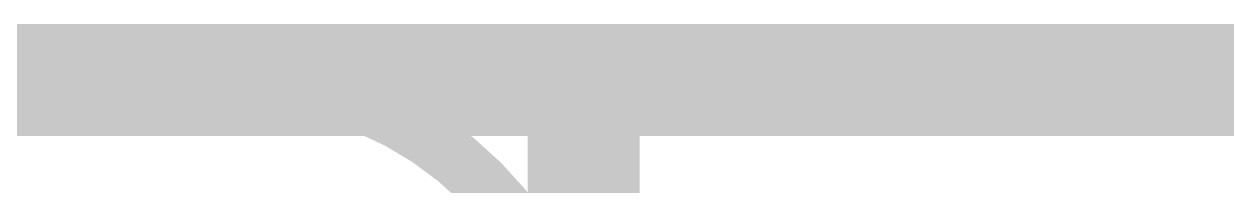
# Model space of a CAD drawing. Extents: x -0.1 to 76.3, y -19.1 to 50.9.
# Drawn here: x 23.367 to 27.737, y 44.066 to 44.653 of the extents above; entities that cross this region are included whole.
import ezdxf

# ---------------------------------------------------------------- set-up
doc = ezdxf.new("R2010")
doc.units = 0
doc.layers.add('1', color=12, linetype='CONTINUOUS')
doc.layers.add('21', color=41, linetype='CONTINUOUS')

msp = doc.modelspace()

# ---------------------------------------------------------------- linework, layer by layer
at = {"layer": '1', "const_width": 0.4064}
for points in [[(20.32, 44.45), (25.4, 44.45)], [(25.4, 44.45), (36.83, 44.45)], [(25.4, 44.45), (25.4, 41.91)]]:
    msp.add_lwpolyline(points, dxfattribs=at)
at = {"layer": '1', "const_width": 0.2032}
for points in [[(25.4, 44.5516, 1), (25.4, 44.3484)], [(25.5016, 44.45, 1), (25.2984, 44.45)], [(25.4, 44.3484, 1), (25.4, 44.5516)]]:
    msp.add_lwpolyline(points, format="xyb", dxfattribs=at)
at = {"layer": '21', "const_width": 0.2032}
msp.add_lwpolyline([(24.13, 44.45), (12.7, 44.45)], dxfattribs=at)
at = {"layer": '21'}
for points, const_width in [([(24.13, 41.91, 1), (24.13, 44.45)], 0.2032), ([(24.13, 44.5008, 1), (24.13, 44.3992)], 0.1016), ([(24.13, 44.3992, 1), (24.13, 44.5008)], 0.1016)]:
    msp.add_lwpolyline(points, format="xyb", dxfattribs=dict(at, const_width=const_width))

doc.saveas('drawing.dxf')
